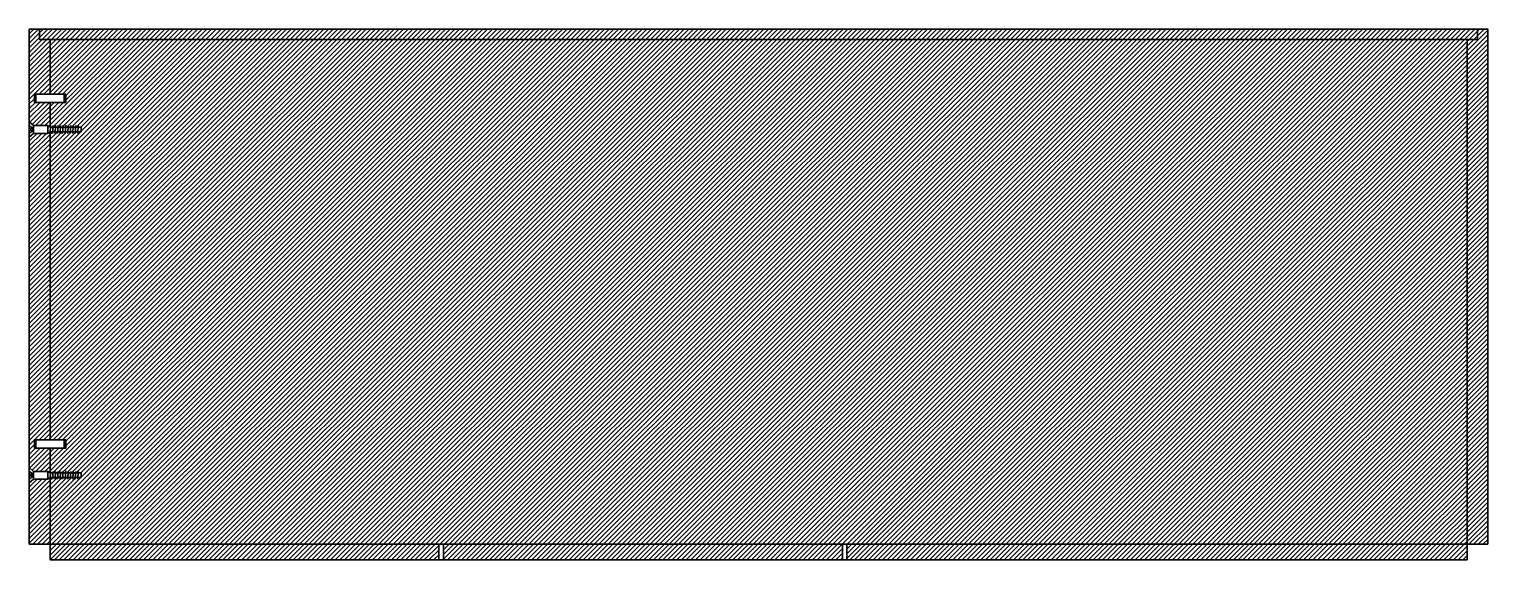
# Model space of a CAD drawing. Header units: millimetres. Extents: x -36975 to 2153, y -5493 to 9259.
# Drawn here: x -19193 to -17793, y -1922 to -1412 of the extents above; entities that cross this region are included whole.
import ezdxf

# ---------------------------------------------------------------- set-up
doc = ezdxf.new("R2010")
doc.units = ezdxf.units.MM
doc.layers.add('A-SECT-MCUT', color=7, linetype='Continuous', lineweight=35)
doc.layers.add('A-SECT-MCUT1', color=7, linetype='Continuous', lineweight=35)

msp = doc.modelspace()

# ---------------------------------------------------------------- hatches: boundary and pattern name
at = {"layer": 'A-SECT-MCUT', "lineweight": 13, "true_color": 0x636466}
h = msp.add_hatch(dxfattribs=at)
h.set_pattern_fill('ANSI31', color=251)
h.paths.add_polyline_path([(-17792.8, -1411.9), (-19182.8, -1411.9), (-19182.8, -1421.9), (-19172.8, -1421.9), (-19172.8, -1431.9), (-19172.8, -1474.3), (-19157.8, -1474.3), (-19157.8, -1482.3), (-19172.8, -1482.3), (-19172.8, -1506), (-19172.7, -1506.1), (-19142.8, -1506.1), (-19142.8, -1510.6), (-19172.7, -1510.6), (-19172.8, -1510.7), (-19172.8, -1806.5), (-19157.8, -1806.5), (-19157.8, -1814.5), (-19172.8, -1814.5), (-19172.8, -1838.1), (-19172.7, -1838.3), (-19142.8, -1838.3), (-19142.8, -1842.8), (-19172.7, -1842.8), (-19172.8, -1842.9), (-19172.8, -1906.9), (-17792.8, -1906.9)])
h.paths.add_polyline_path([(-19172.8, -1510.7), (-19174.9, -1512.1), (-19188.8, -1512.1), (-19192.8, -1515.8), (-19192.8, -1833), (-19188.8, -1836.8), (-19174.9, -1836.8), (-19172.8, -1838.1), (-19172.8, -1814.5), (-19187.8, -1814.5), (-19187.8, -1806.5), (-19172.8, -1806.5)])
h.paths.add_polyline_path([(-19172.8, -1431.9), (-19172.8, -1421.9), (-19182.8, -1421.9), (-19182.8, -1411.9), (-19192.8, -1411.9), (-19192.8, -1500.8), (-19188.8, -1504.6), (-19174.9, -1504.6), (-19172.8, -1506), (-19172.8, -1482.3), (-19187.8, -1482.3), (-19187.8, -1474.3), (-19172.8, -1474.3)])
h.paths.add_polyline_path([(-19172.8, -1842.9), (-19174.9, -1844.3), (-19188.8, -1844.3), (-19192.8, -1848), (-19192.8, -1906.9), (-19172.8, -1906.9)])
h.paths.add_polyline_path([(-18799.8, -1906.9), (-19172.8, -1906.9), (-19172.8, -1921.9), (-18799.8, -1921.9)])
h.paths.add_polyline_path([(-18412.2, -1906.9), (-18795.2, -1906.9), (-18795.2, -1921.9), (-18412.2, -1921.9)])
h.paths.add_polyline_path([(-17812.8, -1906.9), (-18408.2, -1906.9), (-18408.2, -1921.9), (-17812.8, -1921.9)])

# ---------------------------------------------------------------- linework, layer by layer
at = {"layer": 'A-SECT-MCUT'}
for p, q in [((-19182.8, -1411.9), (-19182.8, -1421.9)), ((-17802.8, -1411.9), (-17802.8, -1421.9)), ((-19182.8, -1421.9), (-19172.8, -1421.9)), ((-19172.8, -1421.9), (-19172.8, -1431.9)), ((-19172.8, -1421.9), (-17807.8, -1421.9)), ((-17802.8, -1421.9), (-17812.8, -1421.9)), ((-17812.8, -1421.9), (-17812.8, -1431.9)), ((-19172.8, -1906.9), (-19172.8, -1921.9)), ((-18799.8, -1921.9), (-18799.8, -1906.9)), ((-18795.2, -1921.9), (-18795.2, -1906.9)), ((-18412.2, -1921.9), (-18412.2, -1906.9)), ((-18408.2, -1921.9), (-18408.2, -1906.9)), ((-17812.8, -1906.9), (-17812.8, -1921.9))]:
    msp.add_line(p, q, dxfattribs=at)
for points in [[(-17792.8, -1906.9), (-17792.8, -1411.9), (-19192.8, -1411.9), (-19192.8, -1906.9)], [(-19172.8, -1431.9), (-19172.8, -1474.3)], [(-17812.8, -1906.9), (-17812.8, -1431.9)], [(-19172.8, -1482.3), (-19172.8, -1506)], [(-19172.8, -1510.7), (-19172.8, -1806.5)], [(-19172.8, -1814.5), (-19172.8, -1838.1)], [(-19172.8, -1842.9), (-19172.8, -1906.9)], [(-19192.8, -1906.9), (-17792.8, -1906.9)], [(-19172.8, -1921.9), (-17812.8, -1921.9)]]:
    msp.add_lwpolyline(points, dxfattribs=at)
for points in [[(-19187.8, -1482.3), (-19187.8, -1474.3), (-19157.8, -1474.3), (-19157.8, -1482.3)], [(-19187.8, -1814.5), (-19187.8, -1806.5), (-19157.8, -1806.5), (-19157.8, -1814.5)]]:
    msp.add_lwpolyline(points, close=True, dxfattribs=at)
at = {"layer": 'A-SECT-MCUT1'}
for p, q in [((-19186.3, -1474.3), (-19187.8, -1475.8)), ((-19187.8, -1475.8), (-19187.8, -1480.8)), ((-19187.8, -1480.8), (-19186.3, -1482.3)), ((-19159.3, -1474.3), (-19186.3, -1474.3)), ((-19186.3, -1474.3), (-19186.3, -1482.3)), ((-19186.3, -1482.3), (-19159.3, -1482.3)), ((-19159.3, -1482.3), (-19159.3, -1474.3)), ((-19159.3, -1474.3), (-19157.8, -1475.8)), ((-19157.8, -1480.8), (-19159.3, -1482.3)), ((-19157.8, -1480.8), (-19157.8, -1475.8)), ((-19192.8, -1500.8), (-19188.8, -1504.6)), ((-19192.8, -1500.8), (-19192.8, -1515.8)), ((-19192.8, -1511.8), (-19192.8, -1504.8)), ((-19190.7, -1506), (-19192.8, -1504.8)), ((-19190.8, -1507.7), (-19192.8, -1507.6)), ((-19190.8, -1509), (-19192.8, -1509.1)), ((-19192.8, -1511.8), (-19190.7, -1510.7)), ((-19189.7, -1507.8), (-19190.7, -1506)), ((-19190.7, -1510.7), (-19189.7, -1508.9)), ((-19189.7, -1507.8), (-19189.7, -1508.9)), ((-19188.8, -1504.6), (-19188.8, -1512.1)), ((-19188.8, -1504.6), (-19174.9, -1504.6)), ((-19174.9, -1504.6), (-19172.7, -1506.1)), ((-19174.9, -1512.1), (-19174.9, -1504.6)), ((-19172.7, -1510.6), (-19174.9, -1512.1)), ((-19172.7, -1512.1), (-19172.4, -1504.6)), ((-19172.7, -1506.1), (-19142.8, -1506.1)), ((-19172.7, -1510.6), (-19142.8, -1510.6)), ((-19170.3, -1512.1), (-19169.9, -1504.6)), ((-19167.9, -1512.1), (-19167.5, -1504.6)), ((-19165.5, -1512.1), (-19165.1, -1504.6)), ((-19163.1, -1512.1), (-19162.7, -1504.6)), ((-19160.7, -1512.1), (-19160.2, -1504.2)), ((-19160.7, -1512.1), (-19160.3, -1504.6)), ((-19158.2, -1512.1), (-19157.8, -1504.2)), ((-19155.8, -1512.1), (-19155.4, -1504.6)), ((-19153.4, -1512.1), (-19153, -1504.6)), ((-19151, -1512.1), (-19150.6, -1504.6)), ((-19148.6, -1512.1), (-19148.2, -1504.6)), ((-19146.1, -1512.1), (-19145.8, -1504.6)), ((-19142.8, -1506.1), (-19142.8, -1510.6)), ((-19188.8, -1512.1), (-19192.8, -1515.8)), ((-19188.8, -1512.1), (-19174.9, -1512.1)), ((-19186.3, -1806.5), (-19187.8, -1808)), ((-19187.8, -1808), (-19187.8, -1813)), ((-19187.8, -1813), (-19186.3, -1814.5)), ((-19159.3, -1806.5), (-19186.3, -1806.5)), ((-19186.3, -1806.5), (-19186.3, -1814.5)), ((-19186.3, -1814.5), (-19159.3, -1814.5)), ((-19159.3, -1814.5), (-19159.3, -1806.5)), ((-19159.3, -1806.5), (-19157.8, -1808)), ((-19157.8, -1813), (-19159.3, -1814.5)), ((-19157.8, -1813), (-19157.8, -1808)), ((-19192.8, -1833), (-19188.8, -1836.8)), ((-19192.8, -1833), (-19192.8, -1848)), ((-19192.8, -1844), (-19192.8, -1836.9)), ((-19190.7, -1838.2), (-19192.8, -1836.9)), ((-19190.8, -1839.9), (-19192.8, -1839.7)), ((-19190.8, -1841.1), (-19192.8, -1841.3)), ((-19192.8, -1844), (-19190.7, -1842.8)), ((-19188.8, -1844.3), (-19192.8, -1848)), ((-19189.7, -1840), (-19190.7, -1838.2)), ((-19190.7, -1842.8), (-19189.7, -1841.1)), ((-19189.7, -1840), (-19189.7, -1841.1)), ((-19188.8, -1836.8), (-19188.8, -1844.3)), ((-19188.8, -1836.8), (-19174.9, -1836.8)), ((-19188.8, -1844.3), (-19174.9, -1844.3)), ((-19174.9, -1836.8), (-19172.7, -1838.3)), ((-19174.9, -1844.3), (-19174.9, -1836.8)), ((-19172.7, -1842.8), (-19174.9, -1844.3)), ((-19172.7, -1844.3), (-19172.4, -1836.8)), ((-19172.7, -1838.3), (-19142.8, -1838.3)), ((-19172.7, -1842.8), (-19142.8, -1842.8)), ((-19170.3, -1844.3), (-19169.9, -1836.8)), ((-19167.9, -1844.3), (-19167.5, -1836.8)), ((-19165.5, -1844.3), (-19165.1, -1836.8)), ((-19163.1, -1844.3), (-19162.7, -1836.8)), ((-19160.7, -1844.3), (-19160.2, -1836.4)), ((-19160.7, -1844.3), (-19160.3, -1836.8)), ((-19158.2, -1844.3), (-19157.8, -1836.4)), ((-19155.8, -1844.3), (-19155.4, -1836.8)), ((-19153.4, -1844.3), (-19153, -1836.8)), ((-19151, -1844.3), (-19150.6, -1836.8)), ((-19148.6, -1844.3), (-19148.2, -1836.8)), ((-19146.1, -1844.3), (-19145.8, -1836.8)), ((-19142.8, -1838.3), (-19142.8, -1842.8))]:
    msp.add_line(p, q, dxfattribs=at)
for centre, radius, start, end in [((-19192.3, -1506.7), 1.79, 325.9765, 11.1118), ((-19191.3, -1508.3), 0.783, 307.6141, 52.3859), ((-19192, -1509.9), 1.53, 334.504, 36.9195), ((-19192.3, -1838.9), 1.79, 325.9765, 11.1118), ((-19191.3, -1840.5), 0.783, 307.6141, 52.3859), ((-19192, -1842), 1.53, 334.504, 36.9195)]:
    msp.add_arc(centre, radius, start, end, dxfattribs=at)

doc.saveas('drawing.dxf')
